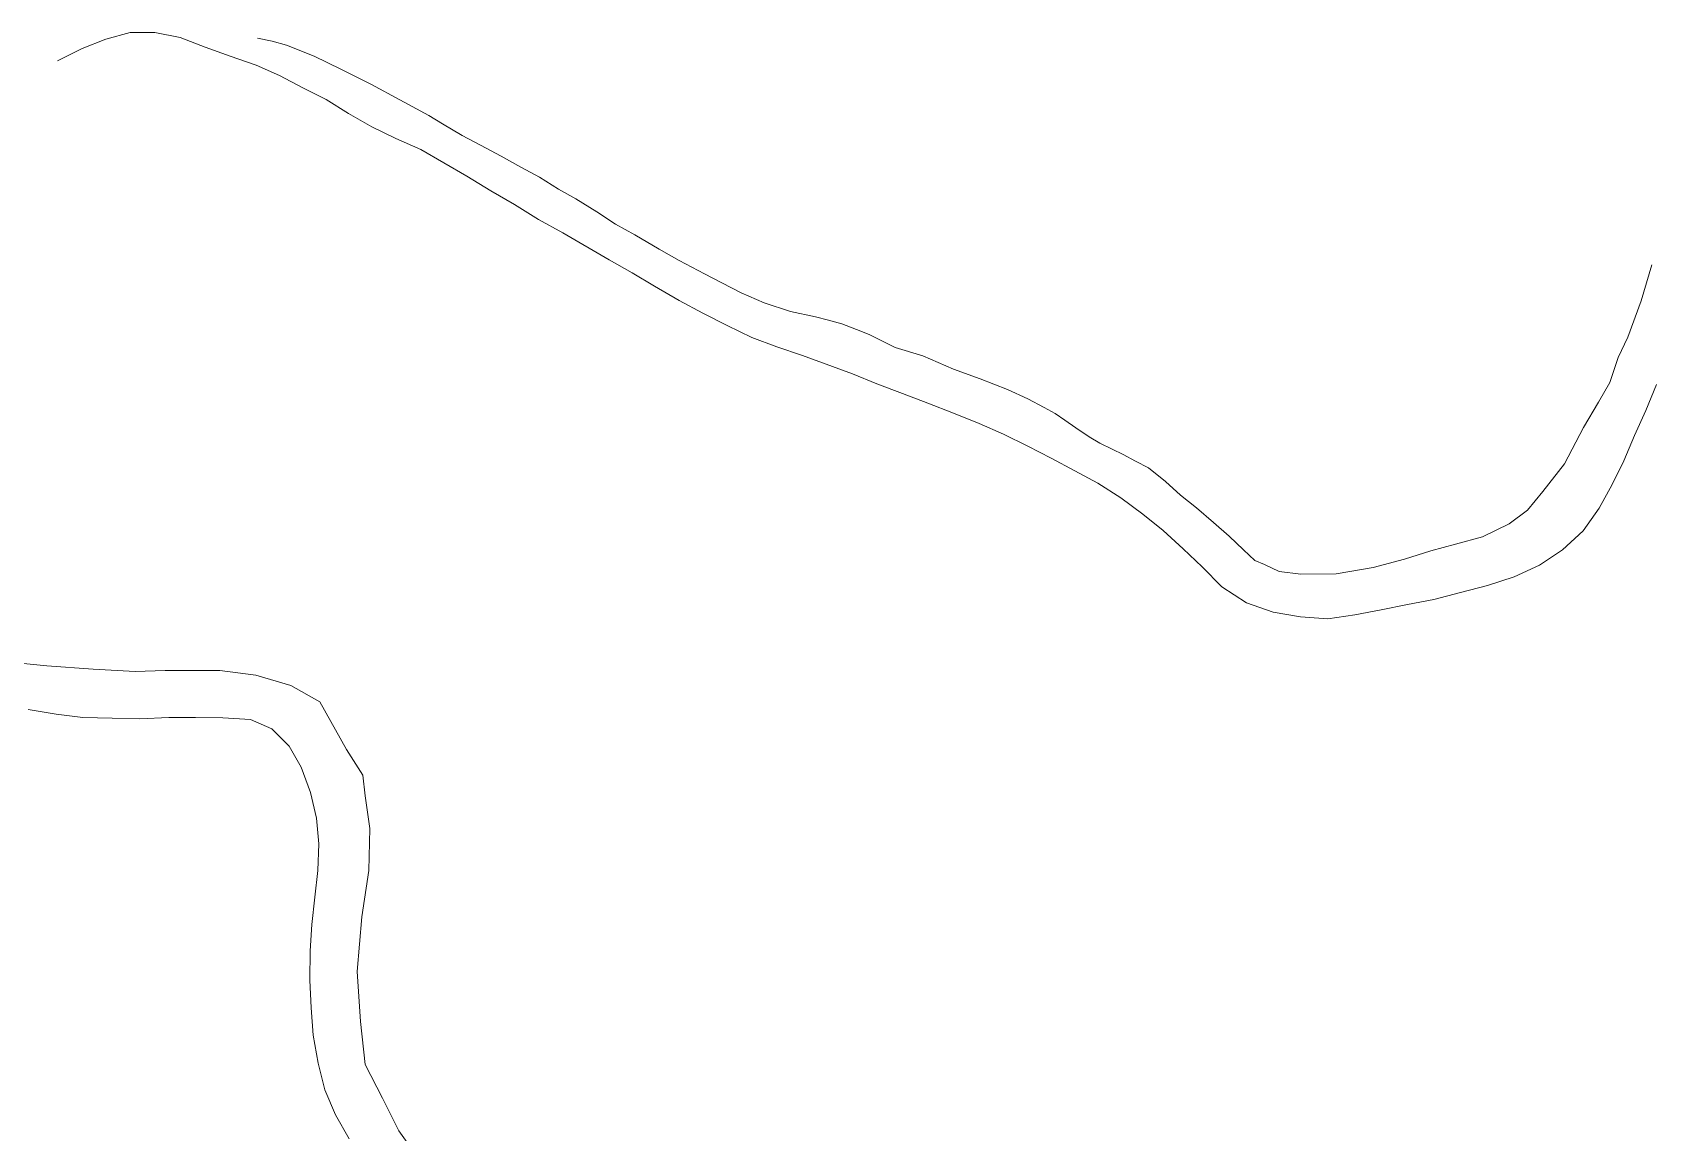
# Model space of a CAD drawing. Extents: x 683321 to 688873, y 7661944 to 7668387.
# Drawn here: x 684014.3 to 684387.4, y 7665832 to 7666085.6 of the extents above; entities that cross this region are included whole.
import ezdxf

# ---------------------------------------------------------------- set-up
doc = ezdxf.new("R2010")
doc.units = 0
doc.header["$MEASUREMENT"] = 0
doc.layers.add('01 CRESTA_Line', color=3, linetype='Continuous', lineweight=20)

msp = doc.modelspace()

# ---------------------------------------------------------------- linework, layer by layer
at = {"layer": '01 CRESTA_Line'}
for points in [[(684388.49, 7666004.44, 4271.03), (684386.04, 7665998.45, 4270.67), (684383.39, 7665992.69, 4270.21), (684380.99, 7665986.85, 4269.76), (684378.26, 7665981.36, 4269.44), (684375.29, 7665975.89, 4269.15), (684371.62, 7665970.66, 4268.65), (684366.82, 7665966.31, 4268.25), (684361.52, 7665962.75, 4267.85), (684355.69, 7665960.09, 4267.36), (684349.53, 7665958.05, 4266.9), (684343.33, 7665956.44, 4266.45), (684337.18, 7665954.84, 4266.01), (684331.08, 7665953.68, 4265.53), (684325.07, 7665952.49, 4265.15), (684318.99, 7665951.29, 4264.75), (684312.73, 7665950.36, 4264.28), (684306.43, 7665950.83, 4264.03), (684300.13, 7665951.95, 4263.66), (684294, 7665954.1, 4263.38), (684288.35, 7665957.79, 4263.09), (684283.83, 7665962.39, 4262.92), (684279.45, 7665966.55, 4262.6), (684274.82, 7665970.76, 4262.28), (684270.1, 7665974.52, 4262.02), (684265.03, 7665978.3, 4261.79), (684259.8, 7665981.67, 4261.42), (684254.5, 7665984.49, 4261.05), (684249.02, 7665987.41, 4260.78), (684243.61, 7665990.16, 4260.33), (684238.05, 7665992.97, 4259.89), (684232.39, 7665995.43, 4259.33), (684226.52, 7665997.81, 4258.74), (684220.59, 7666000.14, 4258.13), (684214.76, 7666002.37, 4257.57), (684208.88, 7666004.59, 4257.12), (684203.24, 7666006.84, 4256.62), (684191.71, 7666011.08, 4255.57), (684185.82, 7666013.1, 4254.84), (684180.06, 7666015.22, 4254.16), (684174.38, 7666018.04, 4253.53), (684168.72, 7666020.84, 4252.64), (684163.29, 7666023.76, 4251.9), (684157.61, 7666027.06, 4251.25), (684152.45, 7666030.14, 4250.74), (684147.2, 7666033.11, 4250.11), (684136.49, 7666039.39, 4248.48), (684130.92, 7666042.45, 4247.71), (684125.38, 7666045.88, 4246.97), (684119.9, 7666049.08, 4246.25), (684114.39, 7666052.43, 4245.52), (684109.1, 7666055.53, 4244.95), (684103.79, 7666058.61, 4244.44), (684098.06, 7666061.14, 4244.02), (684092.48, 7666063.79, 4243.44), (684087.09, 7666066.85, 4242.98), (684081.99, 7666070.07, 4242.54), (684076.62, 7666072.81, 4242.15), (684071.22, 7666075.6, 4241.92), (684065.82, 7666078, 4241.62), (684059.82, 7666080.12, 4241.23), (684054.06, 7666082.17, 4241), (684048.37, 7666084.38, 4240.57), (684042.53, 7666085.51, 4239.85), (684036.78, 7666085.57, 4239.09), (684031.23, 7666084.04, 4238.33), (684025.77, 7666081.84, 4237.48), (684020.09, 7666079.05, 4236.66)], [(684066.12, 7666084.23, 4241.58), (684069.53, 7666083.54, 4242.39), (684072.86, 7666082.63, 4242.83), (684079.19, 7666080.09, 4243.58), (684085.34, 7666077.12, 4244.24), (684092.43, 7666073.59, 4244.96), (684098.91, 7666070, 4245.57), (684105.66, 7666066.39, 4246.28), (684108.78, 7666064.52, 4246.52), (684113.33, 7666061.81, 4246.87), (684117.55, 7666059.6, 4247.37), (684122.33, 7666057.07, 4248.17), (684126.82, 7666054.48, 4248.79), (684131.1, 7666052.19, 4249.44), (684135.52, 7666049.47, 4250), (684139.46, 7666047.19, 4250.61), (684144.36, 7666044.24, 4251.28), (684148.63, 7666041.4, 4251.72), (684153.12, 7666038.89, 4252.32), (684158.71, 7666035.62, 4253.11), (684163.27, 7666032.96, 4253.79), (684169.15, 7666029.88, 4254.83), (684173.16, 7666027.88, 4255.48), (684177.59, 7666025.52, 4255.95), (684182.86, 7666023.25, 4256.78), (684188.98, 7666021.27, 4258.02), (684194.71, 7666019.97, 4259.71), (684197.7, 7666019.27, 4260.36), (684200.77, 7666018.43, 4260.85), (684204.17, 7666017.11, 4261.11), (684207.09, 7666015.96, 4261.22), (684213.04, 7666012.97, 4261.08), (684219.45, 7666011.01, 4262.08), (684226.52, 7666007.94, 4262.57), (684232.64, 7666005.72, 4263.28), (684238.95, 7666003.24, 4263.76), (684243.6, 7666001.11, 4264), (684247.38, 7665999.14, 4264.14), (684249.93, 7665997.73, 4264.23), (684252.15, 7665996.22, 4264.12), (684254.68, 7665994.4, 4263.94), (684257.75, 7665992.33, 4263.8), (684260.26, 7665990.91, 4263.93), (684263.06, 7665989.5, 4264.3), (684265.58, 7665988.25, 4264.56), (684268.48, 7665986.72, 4264.89), (684271.46, 7665985.2, 4265.27), (684275.39, 7665982.07, 4265.28), (684278.81, 7665978.91, 4265.02), (684282.5, 7665975.95, 4265.42), (684286.44, 7665972.61, 4265.91), (684290.03, 7665969.48, 4266.29), (684293.36, 7665966.28, 4266.48), (684295.93, 7665963.84, 4266.35), (684298.18, 7665962.94, 4266.79), (684301.56, 7665961.32, 4267), (684306.54, 7665960.68, 4267.66), (684314.67, 7665960.73, 4268.36), (684323.22, 7665962.21, 4269.06), (684330.41, 7665964.12, 4269.98), (684336.5, 7665966.03, 4271.32), (684342.17, 7665967.58, 4272.31), (684348.39, 7665969.28, 4272.84), (684354.51, 7665972.29, 4274.2), (684358.72, 7665975.42, 4274.81), (684362.28, 7665979.77, 4275.86), (684367.27, 7665986.1, 4275.86), (684371.63, 7665994.47, 4276.36), (684375.09, 7666000.34, 4275.85), (684377.69, 7666004.84, 4275.43), (684379.65, 7666010.65, 4276.12), (684381.84, 7666015.31, 4275.64), (684384.97, 7666023.73, 4275.94), (684387.43, 7666031.99, 4276.62)], [(684006.88, 7665940.65, 4213.51), (684017.6, 7665939.58, 4213.12), (684028.31, 7665938.77, 4212.56), (684037.95, 7665938.24, 4211.6), (684044.91, 7665938.51, 4211.01), (684057.5, 7665938.51, 4209.64), (684065.8, 7665937.43, 4208.73), (684073.84, 7665935.02, 4207.71), (684080.53, 7665931.27, 4207.24), (684086.69, 7665920.28, 4205.16), (684090.44, 7665914.39, 4205.68), (684090.98, 7665909.56, 4204.7), (684092.05, 7665902.06, 4204.57), (684091.78, 7665892.41, 4203.62), (684090.17, 7665881.69, 4202.46), (684089.1, 7665869.1, 4201.17), (684089.91, 7665857.57, 4200.33), (684090.98, 7665847.66, 4198.71), (684094.99, 7665839.89, 4198.63), (684098.74, 7665832.38, 4198.01), (684107.31, 7665820.32, 4198.05)], [(684013.35, 7665929.49, 4211.84), (684019.78, 7665928.41, 4211.34), (684025.93, 7665927.67, 4210.78), (684032.7, 7665927.5, 4210.04), (684039.03, 7665927.38, 4209.31), (684045.71, 7665927.64, 4208.55), (684051.87, 7665927.67, 4207.6), (684058.16, 7665927.58, 4206.85), (684064.55, 7665927.18, 4206.16), (684069.49, 7665925.02, 4205.4), (684073.45, 7665921.08, 4204.85), (684076.25, 7665916.21, 4204.23), (684078.38, 7665910.39, 4203.49), (684079.74, 7665904.48, 4202.85), (684080.31, 7665898.5, 4202.23), (684080.03, 7665892.41, 4201.42), (684079.4, 7665886.22, 4200.6), (684078.69, 7665879.97, 4199.91), (684078.27, 7665873.85, 4199.21), (684078.2, 7665867.08, 4198.42), (684078.52, 7665860.73, 4197.68), (684079.01, 7665854.41, 4197), (684080.14, 7665847.96, 4196.36), (684081.69, 7665841.84, 4195.68), (684084.13, 7665836.08, 4195.19), (684087.24, 7665830.56, 4194.82)]]:
    msp.add_polyline3d(points, dxfattribs=at)

doc.saveas('drawing.dxf')
